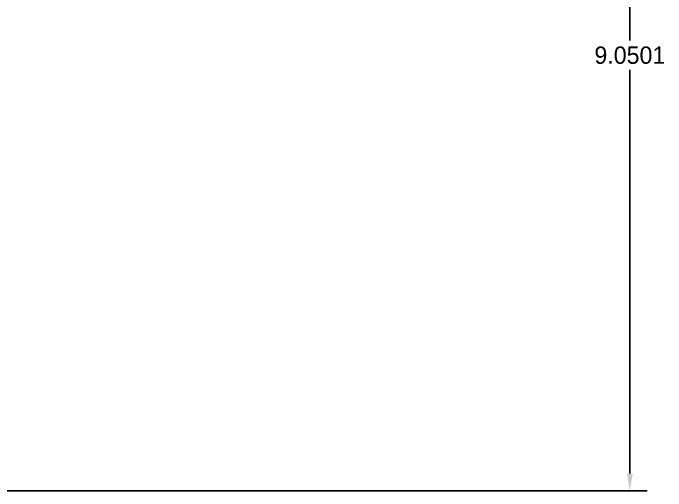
# Model space of a CAD drawing. Header units: millimetres. Extents: x 252.7 to 282.4, y 152.2 to 193.6.
# Drawn here: x 274.13 to 280.91, y 162.67 to 167.64 of the extents above; entities that cross this region are included whole.
import ezdxf

# ---------------------------------------------------------------- set-up
doc = ezdxf.new("R2010")
doc.units = ezdxf.units.MM
doc.dimstyles.get("Standard").update_dxf_attribs({"dimtxt": 0.18, "dimasz": 0.18, "dimexe": 0.18, "dimexo": 0.0625, "dimgap": 0.0625, "dimtad": 0, "dimtih": 1, "dimtoh": 1, "dimdec": 4, "dimzin": 0, "dimdsep": 46, "dimtxsty": 'Standard', "dimcen": 0.09, "dimadec": 0, "dimazin": 0, "dimtfac": 1, "dimtdec": 4, "dimtofl": 0, "dimtmove": 0, "dimatfit": 3, "dimfxl": 1, "dimtolj": 1, "dimtzin": 0, "dimlwd": -1, "dimlwe": -1, "dimarcsym": 0})

# ---------------------------------------------------------------- blocks, each defined once
blk = doc.blocks.new('*D42')
at = {"color": 0, "transparency": 16777216}
for p, q in [((274.0316, 171.725), (280.716, 171.725)), ((280.536, 171.545), (280.536, 167.3524)), ((280.536, 162.8549), (280.536, 167.0474)), ((268.7503, 162.6749), (280.716, 162.6749))]:
    blk.add_line(p, q, dxfattribs=at)
for points in [[(280.506, 171.545), (280.566, 171.545), (280.536, 171.725)], [(280.506, 162.8549), (280.566, 162.8549), (280.536, 162.6749)]]:
    blk.add_solid(points, dxfattribs=at)
at = {"layer": 'Defpoints', "color": 0, "transparency": 16777216}
for p in [(273.9691, 171.725), (268.6878, 162.6749), (280.536, 162.6749)]:
    blk.add_point(p, dxfattribs=at)
at = {"color": 0, "transparency": 16777216, "insert": (280.536, 167.1999), "char_height": 0.18, "attachment_point": 5}
blk.add_mtext('\\A1;9.0501', dxfattribs=at)

msp = doc.modelspace()

# ---------------------------------------------------------------- dimensions: what is measured, and where the dimension line sits
dim = msp.add_linear_dim(base=(280.53595, 162.67486), p1=(273.96907, 171.72499), p2=(268.68784, 162.67486), angle=90, dimstyle='STANDARD')
dim.commit()
dim.dimension.update_dxf_attribs({"geometry": '*D42', "text_midpoint": (280.53595, 167.19992)})

doc.saveas('drawing.dxf')
